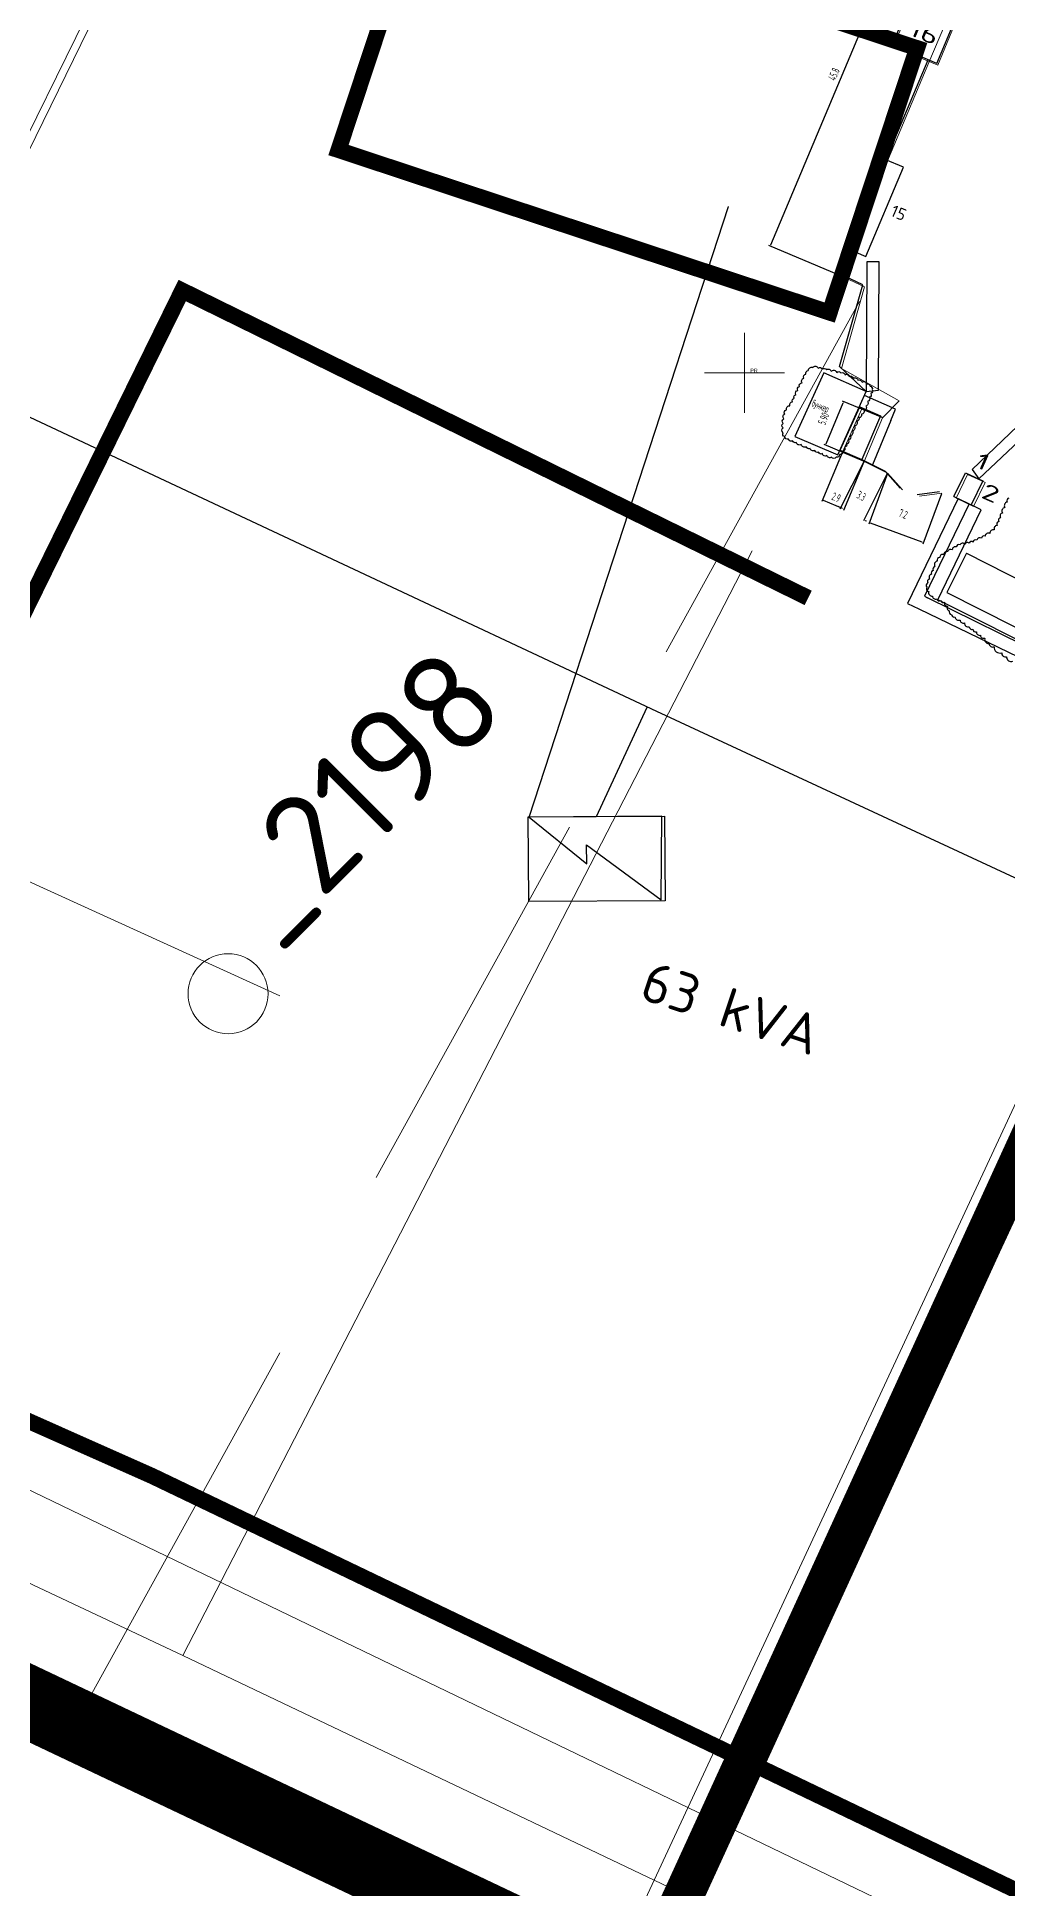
# Model space of a CAD drawing. Header units: millimetres. Extents: x 519 to 9564855, y -810 to 5021775.
# Drawn here: x 9527396.1 to 9527517.4, y 5000628.5 to 5000859.9 of the extents above; entities that cross this region are included whole.
import ezdxf

# ---------------------------------------------------------------- set-up
doc = ezdxf.new("R2010")
doc.units = ezdxf.units.MM
doc.header["$LTSCALE"] = 2
doc.header["$MEASUREMENT"] = 0
doc.header["$PDMODE"] = 2
doc.header["$PDSIZE"] = 5
doc.linetypes.add('92051501$0$DASHED', pattern=[0.75, 0.5, -0.25])
for name, color, linetype in [('COMPOUND', 3, 'Continuous'), ('FIBERGLASS', 212, 'Continuous'), ('OLD WELLS(dr.bfr2000)', 24, 'Continuous'), ('ROAD_ASF', 9, 'Continuous'), ('ROAD_GROUND', 9, 'Continuous'), ('STATION', 7, 'Continuous'), ('STATION_ID', 7, 'Continuous'), ('Номера здании', 10, 'Continuous'), ('ТХ_выкидные линии', 24, 'Continuous')]:
    doc.layers.add(name, color=color, linetype=linetype)
for name, color, linetype, lineweight in [('PPLINE_GAS', 4, 'GAS_LINE', 30), ('Оптиковолоконный кабель', 220, 'CAB6', 20), ('связь', 4, 'Continuous', 13), ('Электро', 1, 'Continuous', 30), ('Электроснаб', 1, 'Continuous', 18), ('Электроснабжене', 1, 'Continuous', 18)]:
    doc.layers.add(name, color=color, linetype=linetype, lineweight=lineweight)
doc.styles.add('92051501$0$STANDARD', font='simplex.shx')
doc.styles.add('Elect', font='isocpeur.ttf')
doc.styles.get("Standard").update_dxf_attribs({"font": 'isocpeur.ttf', "width": 0.5})
doc.linetypes.add('CAB', pattern='A,0.7,-0.43403,["K",Standard,S=0.9,R=0,X=-0.4,Y=-0.3],-0.8', length=1.934029999999999)
doc.linetypes.add('CAB6', pattern='A,0.9,-0.9,["6",Standard,S=0.9,R=0,X=-0.8,Y=-0.4],11', length=12.8)
doc.linetypes.add('GAS_LINE', pattern='A,0.5,-0.2,["G",92051501$0$STANDARD,S=0.1,R=0,X=-0.1,Y=-0.05],-0.05', length=0.75)
doc.linetypes.add('WTR_LINE', pattern='A,0.5,-0.2,["W",92051501$0$STANDARD,S=0.1,R=0,X=-0.1,Y=-0.05],-0.05', length=0.75)
doc.dimstyles.get("Standard").update_dxf_attribs({"dimtxt": 0.18, "dimasz": 0.18, "dimexe": 0.18, "dimexo": 0.0625, "dimgap": 0.09, "dimtad": 0, "dimtih": 1, "dimtoh": 1, "dimdec": 4, "dimzin": 0, "dimdsep": 46, "dimtxsty": 'Standard', "dimcen": 0.09, "dimadec": 0, "dimazin": 0, "dimtfac": 1, "dimtdec": 4, "dimtofl": 0, "dimtmove": 0, "dimatfit": 3, "dimfxl": 0, "dimtolj": 1, "dimtzin": 0, "dimarcsym": 0})

# ---------------------------------------------------------------- blocks, each defined once
blk = doc.blocks.new('*D38')
at = {"color": 0, "linetype": 'ByBlock', "lineweight": -2, "transparency": 16777216}
for p, q in [((9527502.373316817, 5000805.388381832), (9527500.044630487, 5000799.093027011)), ((9527509.145316817, 5000802.883381831), (9527506.816630486, 5000796.58802701)), ((9527506.710257728, 5000796.819294898), (9527500.275898375, 5000799.199399769))]:
    blk.add_line(p, q, dxfattribs=at)
at = {"color": 0, "linetype": 'ByBlock', "lineweight": 0, "transparency": 16777216}
for points in [[(9527500.286306301, 5000799.22753649), (9527500.265490446, 5000799.171263048), (9527500.107078051, 5000799.261847334)], [(9527506.720665656, 5000796.847431619), (9527506.699849801, 5000796.791158178), (9527506.879078051, 5000796.756847333)]]:
    blk.add_solid(points, dxfattribs=at)
at = {"layer": 'DEFPOINTS', "color": 0, "linetype": 'ByBlock', "lineweight": 0, "transparency": 16777216}
for p in [(9527502.395, 5000805.447000001, -7.698767691838263), (9527509.167, 5000802.942), (9527500.107078051, 5000799.261847334)]:
    blk.add_point(p, dxfattribs=at)
at = {"color": 0, "linetype": 'ByBlock', "lineweight": 0, "transparency": 16777216, "insert": (9527504.360405346, 5000800.354074048), "char_height": 1, "attachment_point": 5, "rotation": 339.70028924156065}
blk.add_mtext('\\A1;7.2', dxfattribs=at)
blk = doc.blocks.new('*D39')
at = {"color": 0, "linetype": 'ByBlock', "lineweight": -2, "transparency": 16777216}
for p, q in [((9527499.44282044, 5000806.868213242), (9527496.455125751, 5000800.953508252)), ((9527502.366820436, 5000805.391213244), (9527499.379125748, 5000799.476508252)), ((9527496.37561703, 5000801.195331251), (9527496.214951169, 5000801.276488392)), ((9527499.620948749, 5000799.556016974), (9527499.781614609, 5000799.474859834))]:
    blk.add_line(p, q, dxfattribs=at)
at = {"color": 0, "linetype": 'ByBlock', "lineweight": 0, "transparency": 16777216}
for points in [[(9527496.38914322, 5000801.222108894), (9527496.362090841, 5000801.168553608), (9527496.53628289, 5000801.114174113)], [(9527499.634474937, 5000799.582794616), (9527499.607422559, 5000799.52923933), (9527499.460282888, 5000799.637174113)]]:
    blk.add_solid(points, dxfattribs=at)
at = {"layer": 'DEFPOINTS', "color": 0, "linetype": 'ByBlock', "lineweight": 0, "transparency": 16777216}
for p in [(9527499.471, 5000806.923999999, -7.698767691838263), (9527502.395, 5000805.447000001), (9527496.53628289, 5000801.114174113)]:
    blk.add_point(p, dxfattribs=at)
at = {"color": 0, "linetype": 'ByBlock', "lineweight": 0, "transparency": 16777216, "insert": (9527499.125465382, 5000802.607144397), "char_height": 1, "attachment_point": 5, "rotation": 333.2002916574184}
blk.add_mtext('\\A1;3.3', dxfattribs=at)
blk = doc.blocks.new('*D40')
at = {"color": 0, "lineweight": -2, "transparency": 16777216}
for p, q in [((9527494.71590249, 5000809.123645356), (9527496.869073842, 5000814.231910584)), ((9527501.70640716, 5000812.388275806), (9527496.773120783, 5000814.467692285)), ((9527499.413407167, 5000806.948275817), (9527494.480120791, 5000809.027692296))]:
    blk.add_line(p, q, dxfattribs=at)
at = {"color": 0, "lineweight": 0, "transparency": 16777216}
for points in [[(9527496.841429278, 5000814.243562972), (9527496.896718405, 5000814.220258199), (9527496.938988162, 5000814.397777965)], [(9527494.688257927, 5000809.135297742), (9527494.743547054, 5000809.111992968), (9527494.64598817, 5000808.957777975)]]:
    blk.add_solid(points, dxfattribs=at)
at = {"layer": 'DEFPOINTS', "color": 0, "lineweight": 0, "transparency": 16777216}
for p in [(9527496.938988162, 5000814.397777965), (9527501.764, 5000812.364, -7.698767691838263), (9527499.471000008, 5000806.924000011)]:
    blk.add_point(p, dxfattribs=at)
at = {"color": 0, "lineweight": 0, "transparency": 16777216, "insert": (9527494.41026, 5000812.260397306), "char_height": 1, "attachment_point": 5, "rotation": 67.14421920426268}
blk.add_mtext('\\A1;5.90', dxfattribs=at)
blk = doc.blocks.new('*D44')
at = {"color": 0, "lineweight": -2, "transparency": 16777216}
for p, q in [((9527487.817761395, 5000833.984572642), (9527505.422235254, 5000875.856710538)), ((9527514.09838505, 5000872.404223287), (9527505.326067273, 5000876.09240466)), ((9527496.35438505, 5000830.200223288), (9527487.582067274, 5000833.88840466))]:
    blk.add_line(p, q, dxfattribs=at)
at = {"color": 0, "lineweight": 0, "transparency": 16777216}
for points in [[(9527505.39458008, 5000875.868337717), (9527505.449890431, 5000875.84508336), (9527505.491998324, 5000876.02264159)], [(9527487.790106218, 5000833.996199821), (9527487.845416572, 5000833.972945465), (9527487.747998325, 5000833.81864159)]]:
    blk.add_solid(points, dxfattribs=at)
at = {"layer": 'DEFPOINTS', "color": 0, "lineweight": 0, "transparency": 16777216}
for p in [(9527505.491998324, 5000876.02264159), (9527514.156, 5000872.379999999, -7.698767691838263), (9527496.411999999, 5000830.175999999, -7.698767691838263)]:
    blk.add_point(p, dxfattribs=at)
at = {"color": 0, "lineweight": 0, "transparency": 16777216, "insert": (9527495.698159145, 5000855.3082142), "char_height": 1, "attachment_point": 5, "rotation": 67.19645586867176}
blk.add_mtext('\\A1;45.8', dxfattribs=at)
blk = doc.blocks.new('*D50')
at = {"color": 0, "lineweight": -2, "transparency": 16777216}
for p, q in [((9527496.733883921, 5000808.009889296), (9527494.168310476, 5000801.923225817)), ((9527499.446724195, 5000806.866407158), (9527496.881150752, 5000800.779743679)), ((9527496.785197694, 5000801.01552538), (9527494.404092178, 5000802.019178877))]:
    blk.add_line(p, q, dxfattribs=at)
at = {"color": 0, "lineweight": 0, "transparency": 16777216}
for points in [[(9527494.415744564, 5000802.04682344), (9527494.39243979, 5000801.991534313), (9527494.238224797, 5000802.089093197)], [(9527496.79685008, 5000801.043169944), (9527496.773545306, 5000800.987880817), (9527496.951065073, 5000800.94561106)]]:
    blk.add_solid(points, dxfattribs=at)
at = {"layer": 'DEFPOINTS', "color": 0, "lineweight": 0, "transparency": 16777216}
for p in [(9527496.758159727, 5000808.067482137), (9527499.471, 5000806.923999999), (9527494.238224797, 5000802.089093197)]:
    blk.add_point(p, dxfattribs=at)
at = {"color": 0, "lineweight": 0, "transparency": 16777216, "insert": (9527495.98305783, 5000802.438837571), "char_height": 1, "attachment_point": 5, "rotation": 337.1442189121448}
blk.add_mtext('\\A1;2.9', dxfattribs=at)
blk = doc.blocks.new('A$C33CA1D09')
at = {"color": 0}
for p, q in [((0.0587605051696301, 65.27627695631236, -26.25), (3.650784492e-07, 71.42530551739037, -26.247)), ((6.070129988715053, 65.2958200275898, -25.982), (6.011369850486517, 71.44484858866781, -25.979)), ((6.070129988715053, 65.2958200275898, -25.982), (0.0587605051696301, 65.27627695631236, -26.25)), ((5.107629500329494, 36.33896141313016, -26.429), (4.896623361855745, 65.29200493637472, -26.18811269322619)), ((8.542061120271683, 36.21812910307199, -25.915), (5.107629500329494, 36.33896141313016, -26.429)), ((9.899700129404664, 25.72409263812005, -25.098), (8.542061120271683, 36.21812910307199, -25.915)), ((14.10945088975131, 16.16212299186736, -25.69), (14.21096359379589, 22.06317248847335, -25.56)), ((14.21096359379589, 22.06317248847335, -25.56), (17.02525293081999, 22.06025349535048, -24.535)), ((17.02525293081999, 22.06025349535048, -24.535), (17.05307412333786, 16.15680747013539, -24.533)), ((29.4295996800065, 16.43941167835146, -26.018), (29.58860494568944, 19.74117519613355, -25.977)), ((29.58860494568944, 19.74117519613355, -25.977), (31.99376847594976, 19.65487111546099, -25.97300000000001)), ((31.99376847594976, 19.65487111546099, -25.97300000000001), (31.83476321026683, 16.35310759674758, -26.01400000000001)), ((25.1244250908494, 14.86248436104506, -7.825584201024393), (27.53388504683972, 16.30289784632623, -24.93)), ((29.4295996800065, 16.43941167835146, -26.018), (31.83476321026683, 16.35310759674758, -26.01400000000001)), ((14.10945088975131, 16.16212299186736, -25.69), (17.05307412333786, 16.15680747013539, -24.533)), ((17.05307412333786, 16.15680747013539, -24.533), (20.32220894284546, 15.94689672160894, -24.526)), ((22.86066340841353, 14.75073478836566, -7.698767691838263), (20.32220894284546, 15.94689672160894, -24.526))]:
    blk.add_line(p, q, dxfattribs=at)
for p, q in [((7.395336322486401, 51.75592869147658, -26.40154590894224), (4.995406154543161, 51.73760080244392, -26.3008843920834)), ((7.483517255634067, 39.65625001396985, -26.40154590894224), (7.395336322486401, 51.75592869147658, -26.40154590894224)), ((5.083580987527965, 39.63875958044082, -26.40154590894224), (7.483517255634067, 39.65625001396985, -26.40154590894224)), ((5.107629500329494, 36.33896141313016, -26.429), (5.083580987527965, 39.63875958044082, -26.40154590894224)), ((9.262973578646779, 39.65625001396985, -26.40154590894224), (7.854150328785181, 39.05759098287672, -26.40154590894224)), ((15.52749785594642, 24.91395598370582), (9.262973578646779, 39.65625001396985, -26.40154590894224)), ((7.854150328785181, 39.05759098287672, -26.40154590894224), (14.20227958261967, 24.1417852146551)), ((35.7342277429998, 33.52035407070071), (30.20660574920476, 20.42991455923766)), ((31.42061477713287, 19.67543749324977, -25.97395320537104), (37.11914646998048, 32.88616489060223)), ((9.899700129404664, 25.72409263812005, -25.098), (14.20227958261967, 24.1417852146551)), ((8.416415868327022, 24.22628875821829), (8.225370774045585, 15.48013146594167)), ((14.20227958261967, 24.1417852146551), (8.416415868327022, 24.22628875821829)), ((14.07137782126665, 15.48013146594167), (14.20227958261967, 24.1417852146551)), ((18.43468131497502, 23.55879162997007, -24.02166824182981), (14.19443738088012, 23.62287355028093)), ((14.20227958261967, 24.1417852146551), (15.52749785594642, 24.91395598370582)), ((18.43468131497502, 22.05879162997007, -24.02166824182981), (18.43468131497502, 23.55879162997007, -24.02166824182981)), ((18.43468131497502, 22.05879162997007, -24.02166824182981), (18.52496263943612, 16.06229768786579, -24.52984833444274)), ((30.20660574920476, 20.42991455923766), (31.42061477713287, 19.67543749324977, -25.97395320537104)), ((30.04966155812144, 16.4171621017158, -26.01696878216857), (29.4295996800065, 1.862301248125731, -26.018)), ((30.04966155812144, 16.4171621017158, -26.01696878216857), (31.54869473539293, 16.36337253917008, -26.01447575724685)), ((31.54869473539293, 16.36337253917008, -26.01447575724685), (30.98476905748248, 3.535354385152459)), ((33.251764126122, 16.25830681435764), (31.83476321026683, 16.35310759674758, -26.01400000000001)), ((32.71044165082277, 3.795647545717656), (33.251764126122, 16.25830681435764)), ((8.225370774045585, 15.48013146594167), (14.07137782126665, 15.48013146594167)), ((33.68131252750754, 10.56806399486959), (33.37870096974075, 5.076395191252232)), ((33.68131252750754, 10.56806399486959), (66.60958569869399, 8.393477604724465)), ((33.37870096974075, 5.076395191252232), (66.31369047984481, 3.006016966886818)), ((30.98476905748248, 3.535354385152459), (31.41623715125025, 3.490907623432576)), ((52.02198570035397, 2.417688899673521, -26.018), (31.41623715125025, 3.490907623432576)), ((33.32310931943357, 3.759263317100703), (32.71044165082277, 3.795647545717656)), ((33.32310931943357, 3.759263317100703), (66.60471267066896, 1.782783200033009)), ((29.4295996800065, 1.862301248125731, -26.018), (30.97646995075047, 1.796401938423514, -26.018)), ((30.97646995075047, 1.796401938423514, -26.018), (51.95743934623896, 0.9025768814608452, -26.018))]:
    blk.add_line(p, q)
blk.add_lwpolyline([(35.83513421565295, 18.97006808780133, 0.52056705), (35.83513421565295, 18.43757508322596, 0.52056705), (35.83513421565295, 17.69208296854048, 0.52056705), (35.83513421565295, 16.94659244455397, 0.52056705), (35.83513421565295, 16.30759988538921, 0.52056705), (35.83513421565295, 15.7751052910462, 0.52056705), (35.83513421565295, 15.24261069670319, 0.52056705), (35.72858801670372, 14.60361813660711, 0.52056705), (35.40895669721067, 13.96462557744235, 0.52056705), (34.98277675360441, 13.43213257286697, 0.52056705), (34.66314543411137, 13.00613753311336, 0.52056705), (34.23696791566908, 12.58014249429107, 0.52056705), (33.9173341691494, 12.15414745453745, 0.52056705), (33.49115665070713, 11.83465037960559, 0.52056705), (33.06497670896352, 11.51515330467373, 0.52056705), (32.53225541673602, 11.19565782044083, 0.52056705), (32.21262167207897, 10.76966278068721, 0.52056705), (31.89298792742193, 10.2371681863442, 0.52056705), (31.46681040897965, 9.811173146590589, 0.52056705), (31.14717666245997, 9.278680142015217, 0.52056705), (30.82754291780293, 8.746185547672214, 0.52056705), (30.7209991440177, 8.213690953329206, 0.52056705), (30.7209991440177, 7.468200429342687, 0.52056705), (30.7209991440177, 6.935705834999678, 0.52056705), (30.7209991440177, 6.403212830424308, 0.52056705), (30.7209991440177, 5.764220270328223, 0.52056705), (30.7209991440177, 5.231725675985217, 0.52056705), (30.82754291780293, 4.699232671409844, 0.52056705), (31.25372286140919, 4.273236041888594, 0.52056705), (31.89298792742193, 3.953740557655692, 0.52056705), (32.53225541673602, 3.847241003066301, 0.52056705), (33.06497670896352, 3.847241003066301, 0.52056705), (33.59770042449236, 3.847241003066301, 0.52056705), (34.13042171671988, 3.527745517902076, 0.52056705), (34.55659923516214, 3.101750478148459, 0.52056705), (34.98277675360441, 2.782253403216599, 0.52056705), (35.51550047099591, 2.675755438394844, 0.52056705), (36.26131173409522, 2.569255883805453, 0.52056705), (36.9005792234093, 2.462757918983696, 0.52056705), (37.64639048650861, 2.24976039957255, 0.52056705), (38.17911177873611, 2.143260844051837, 0.52056705), (38.71183307096361, 2.036762879230081, 0.52056705), (39.35110056027771, 1.823765359818935, 0.52056705), (39.99036805145443, 1.717265804298222, 0.52056705), (40.73617931455372, 1.291270765475928, 0.52056705), (41.48199057765304, 1.184772800654172, 0.52056705), (42.65397935919462, 0.8652757257223129, 0.52056705), (43.39979062229395, 0.6522782053798438, 0.52056705), (44.35868943296371, 0.4392806859686972, 0.52056705)], format="xyb")
blk.add_lwpolyline([(6.415123155340552, 21.96724400483072, -0.52056705), (6.368613604456186, 22.61811065860093, -0.52056705), (6.415123155340552, 23.17599590681493, -0.52056705), (6.508144680410623, 23.68739124760032, -0.52056705), (6.880225932225584, 24.29176640324295, -0.52056705), (7.531371761113405, 24.47772921342403, -0.52056705), (8.042986514046786, 24.57070902828127, -0.52056705), (8.554601266980171, 24.66369043290615, -0.52056705), (9.159235119819641, 24.75667183753103, -0.52056705), (9.85689049772918, 24.89614314958453, -0.52056705), (10.36850525066256, 25.03561446163804, -0.52056705), (10.92662955448031, 25.03561446163804, -0.52056705), (11.48475385643542, 25.03561446163804, -0.52056705), (12.04288058541715, 25.03561446163804, -0.52056705), (12.69402398914099, 25.03561446163804, -0.52056705), (13.25214829109609, 25.03561446163804, -0.52056705), (13.85678456909954, 25.03561446163804, -0.52056705), (14.36839932203293, 24.94263305701315, -0.52056705), (14.78699254989624, 24.66369043290615, -0.52056705), (14.83350209891796, 24.15229509118944, -0.52056705), (14.83350209891796, 23.64089975040406, -0.52056705), (14.83350209891796, 23.08301450219005, -0.52056705), (14.88001164980232, 22.47863934654743, -0.52056705), (14.88001164980232, 21.87426419090479, -0.52056705), (14.78699254989624, 21.31637894175947, -0.52056705), (14.6474614739418, 20.80498360097408, -0.52056705), (14.55443994887173, 20.2935882601887, -0.52056705), (14.55443994887173, 19.59623169898987, -0.52056705), (14.55443994887173, 18.94536504615098, -0.52056705), (14.55443994887173, 18.29449998307973, -0.52056705), (14.55443994887173, 17.73661473486572, -0.52056705), (14.50793039798736, 17.17872948665172, -0.52056705), (14.46141842193901, 16.66733414493501, -0.52056705), (14.46141842193901, 16.109448896721, -0.52056705), (14.22886824607849, 15.59805355593562, -0.52056705), (13.99631564505398, 15.13314971234649, -0.52056705), (13.43819134123623, 14.9006969956681, -0.52056705), (12.83355506323278, 14.85420708823949, -0.52056705), (12.22892121039331, 14.85420708823949, -0.52056705), (11.71730645745992, 14.85420708823949, -0.52056705), (11.20569170452654, 14.85420708823949, -0.52056705), (10.55454830080271, 14.85420708823949, -0.52056705), (10.04293354973197, 14.85420708823949, -0.52056705), (9.345278169959784, 14.85420708823949, -0.52056705), (8.694132341071963, 14.85420708823949, -0.52056705), (8.182517590001224, 14.85420708823949, -0.52056705), (7.624393286183476, 14.85420708823949, -0.52056705), (7.066268982365727, 14.94718690216541, -0.52056705), (6.694185307249424, 15.31911093182862, -0.52056705), (6.461632704362272, 15.87699618004262, -0.52056705), (6.229082528501749, 16.38839152082801, -0.52056705), (6.089551452547312, 16.94627676904201, -0.52056705), (5.950020376592875, 17.55065192561596, -0.52056705), (5.950020376592875, 18.10853717382997, -0.52056705), (6.136061003431678, 18.75940382666886, -0.52056705), (6.229082528501749, 19.31728907488286, -0.52056705), (6.275592079386115, 19.82868441659957, -0.52056705), (6.275592079386115, 20.34007975738496, -0.52056705), (6.275592079386115, 20.89796500559896, -0.52056705), (6.275592079386115, 21.40935875661671, -0.52056705)], format="xyb", close=True)
at = {"insert": (8.581313585862517, 20.67781886179), "char_height": 0.9, "attachment_point": 1}
blk.add_mtext('бункер', dxfattribs=at)
at = {"layer": 'Номера здании', "width": 1.5}
for s, height, rotation, p in [('16', 2, 0.6585783533822706, (1.274361984804271, 67.18997693154961, -0.0226173666128844)), ('1', 1.999999999999999, 359.2791377052379, (30.28719861805439, 20.89283262845129, -26.01611736661289)), ('2', 2, 359.9899416926223, (32.47466187924147, 17.64142741449177, -0.0226173666128844))]:
    blk.add_text(s, height=height, rotation=rotation, dxfattribs=at).set_placement(p)
at = {"layer": 'Номера здании'}
blk.add_text('15', height=1.5, rotation=359.8593818451941, dxfattribs=at).set_placement((8.1625908780843, 45.51170448493212, -26.35590430919547))

msp = doc.modelspace()

# ---------------------------------------------------------------- linework, layer by layer
at = {"color": 5, "lineweight": 0}
for p, q in [((9527507.537, 5000856.762, -26.211), (9527514.156, 5000872.38, -23.314)), ((9527503.134, 5000858.771000001, -26.25), (9527505.495, 5000864.448999999, -26.247)), ((9527508.67, 5000856.428, -25.982), (9527511.031, 5000862.106000001, -25.979)), ((9527508.67, 5000856.428, -25.982), (9527503.134, 5000858.771000001, -26.25)), ((9527496.412, 5000830.176, -26.429), (9527507.537, 5000856.762, -26.211)), ((9527499.523, 5000828.716, -25.915), (9527496.412, 5000830.176, -26.429)), ((9527496.65, 5000818.532, -25.098), (9527499.523, 5000828.716, -25.915)), ((9527503.85, 5000814.498999999, -25.978), (9527496.65, 5000818.532, -25.098)), ((9527501.764, 5000812.364, -24.535), (9527503.85, 5000814.498999999, -25.978)), ((9527496.766000003, 5000808.085, -25.69), (9527499.177000003, 5000813.472, -25.56)), ((9527499.177000003, 5000813.472, -25.56), (9527501.764, 5000812.364, -24.535)), ((9527501.764, 5000812.364, -24.535), (9527499.471, 5000806.923999999, -24.533)), ((9527496.766000003, 5000808.085, -25.69), (9527499.471, 5000806.923999999, -24.533)), ((9527499.471, 5000806.923999999, -24.533), (9527502.395, 5000805.447, -24.526)), ((9527504.259682287, 5000803.349974868, -7.698767691838263), (9527502.395, 5000805.447, -24.526)), ((9527510.964, 5000802.323, -26.018), (9527512.407, 5000805.297, -25.977)), ((9527512.407, 5000805.297, -25.977), (9527514.585000005, 5000804.273, -25.97300000000001)), ((9527506.385428632, 5000802.563649619, -7.825584201024393), (9527509.167, 5000802.941999999, -24.93)), ((9527510.964, 5000802.323, -26.018), (9527513.142, 5000801.298999999, -26.01400000000001)), ((9527514.585000005, 5000804.273, -25.97300000000001), (9527513.142, 5000801.298999999, -26.01400000000001))]:
    msp.add_line(p, q, dxfattribs=at)
at = {"color": 5, "linetype": 'WTR_LINE', "lineweight": 0, "ltscale": 100, "const_width": 2, "elevation": -0.9989999999999988}
for points in [[(9526374.127999997, 5000834.993), (9526338.861, 5000849.119), (9526369.317, 5000918.369), (9526381.582, 5000915.642999998), (9526388.479, 5000916.907), (9526506.091, 5001104.365), (9526943.61387323, 5000894.805451998), (9527351.894, 5000706.200999998), (9527410.535, 5000680.127), (9527811.155, 5000487.988999999), (9528541.954203188, 5001967.686949972)], [(9527351.894, 5000706.200999998), (9527379.955, 5000758.404), (9527414.264503887, 5000828.274008926), (9527492.483, 5000789.865)]]:
    msp.add_lwpolyline(points, dxfattribs=at)
at = {"layer": 'COMPOUND', "lineweight": 0, "const_width": 1.999999999999998}
msp.add_lwpolyline([(9527495.15876516, 5000825.52065891), (9527506.091455847, 5000858.561726643), (9527444.723480964, 5000878.867277691), (9527433.79079026, 5000845.826209947), (9527495.15876516, 5000825.52065891)], dxfattribs=at)
at = {"layer": 'COMPOUND', "lineweight": 0}
msp.add_lwpolyline([(9527495.15876516, 5000825.520658908), (9527433.790790264, 5000845.826209944), (9527444.723480966, 5000878.867277686), (9527506.091455847, 5000858.561726643)], close=True, dxfattribs=at)
at = {"layer": 'FIBERGLASS', "color": 5, "linetype": '92051501$0$DASHED', "lineweight": 0, "ltscale": 50}
msp.add_line((9527402.302913602, 5000651.758784233), (9527510.12692012, 5000847.293576068), dxfattribs=at)
at = {"layer": 'OLD WELLS(dr.bfr2000)', "lineweight": 0}
msp.add_circle((9527419.999998856, 5000740.400001363), 4.999999999999998, dxfattribs=at)
at = {"layer": 'PPLINE_GAS', "linetype": 'GAS_LINE', "lineweight": 0, "ltscale": 20}
msp.add_line((9527486.606000237, 5001033.729000028), (9527322.519000238, 5000700.61000003), dxfattribs=at)
at = {"layer": 'PPLINE_GAS', "color": 4, "linetype": 'GAS_LINE', "lineweight": 0, "ltscale": 20}
msp.add_line((9527479.288421653, 5001017.756760881, 11.90026688387763), (9527295.742045268, 5000642.774244166, 11.90026688387763), dxfattribs=at)
at = {"layer": 'ROAD_ASF', "lineweight": 0}
for points in [[(9521737.235286463, 4997056.364557894), (9521526.307906404, 4997406.205119863), (9521491.426174376, 4997522.409957852), (9521494.643756332, 4997784.542268854), (9521557.425620278, 4998123.62451386), (9523181.912838563, 5002651.277997121), (9523567.304124596, 5002471.178087184), (9525869.168819768, 5001381.544463552), (9525963.922581777, 5001333.479030563), (9526128.606859792, 5001261.793254587), (9526517.557569817, 5001074.973110648), (9527241.303358877, 5000725.109774766), (9527302.095896877, 5000699.329470779), (9527474.323107893, 5000617.569061799), (9528116.890556943, 5000310.636843903)], [(9521742.13699946, 4997059.855000891), (9521531.836999403, 4997408.655000864), (9521497.436999382, 4997523.255000854), (9521500.636999337, 4997783.955000851), (9521563.236999288, 4998122.05500087), (9523185.336998563, 5002643.05500112), (9523564.736998597, 5002465.755001177), (9525866.527591767, 5001376.15645555), (9525961.365836777, 5001328.048166567), (9526126.1097458, 5001256.336434586), (9526514.946237816, 5001069.571171647), (9527238.824946873, 5000719.643581764), (9527299.636998877, 5000693.855001774), (9527471.736998893, 5000612.155001799), (9528114.236998932, 5000305.255001904)]]:
    msp.add_lwpolyline(points, dxfattribs=at)
at = {"layer": 'ROAD_GROUND', "color": 8, "lineweight": 0}
for points, const_width in [([(9521739.686143452, 4997058.109778889), (9521529.072453402, 4997407.430059862), (9521494.43158638, 4997522.832478854), (9521497.640378335, 4997784.248634852), (9521560.331309287, 4998122.839756863), (9523183.624918563, 5002647.166498119), (9523566.0272816, 5002468.463363181), (9525867.848205777, 5001378.850459547), (9525962.644209767, 5001330.763598563), (9526127.358302796, 5001259.064844587), (9526516.255288824, 5001072.270504649), (9527240.064152857, 5000722.376677765), (9527300.86644788, 5000696.59223677), (9527473.033298893, 5000614.860481803), (9528115.56377794, 5000307.9459229)], 8.999999999999984), ([(9527087.035403216, 4999775.690649362), (9527550.817028863, 5000789.220608814)], 4.999999999999988)]:
    msp.add_lwpolyline(points, dxfattribs=dict(at, const_width=const_width))
at = {"layer": 'ROAD_GROUND', "lineweight": 0}
for points in [[(9527466.297057897, 5000614.686214798), (9527548.097057866, 5000790.486214811)], [(9527471.736998893, 5000612.155001799), (9527553.536998857, 5000787.955001813)]]:
    msp.add_lwpolyline(points, dxfattribs=at)
at = {"layer": 'STATION', "color": 5, "lineweight": 0}
msp.add_point((9527484.543, 5000818.007, -22.524), dxfattribs=at)
at = {"layer": 'Оптиковолоконный кабель', "linetype": 'CAB', "lineweight": 20, "ltscale": 0.1}
msp.add_lwpolyline([(9523696.146000242, 5005917.127000028), (9523689.893000234, 5005715.012000028), (9523695.902000235, 5005635.17200003), (9523695.453000236, 5005568.154000031), (9523700.063000236, 5005469.441000031), (9523700.580000237, 5005145.207000028), (9523704.692000236, 5005045.05800003), (9523701.585000236, 5004488.746000028), (9523704.366000237, 5004469.568000029), (9523706.810000237, 5003954.04700003), (9523704.579000236, 5003808.965000029), (9523692.180000236, 5003712.99800003), (9523687.16100024, 5003694.35600003), (9523300.020000236, 5002630.372000028), (9523296.974000238, 5002614.733000029), (9523304.049000237, 5002607.353000028), (9526121.954000236, 5001271.722000031), (9526508.525000237, 5001083.82600003), (9527029.95500024, 5000838.578000029), (9527414.361000236, 5000657.71500003), (9527485.466000233, 5000795.728000028), (9527414.361000236, 5000657.71500003), (9528367.831000237, 5000203.306000029)], dxfattribs=at)
at = {"layer": 'связь', "color": 5, "linetype": 'WTR_LINE', "lineweight": 0, "flags": 128}
msp.add_lwpolyline([(9527322.612209253, 5000713.621294999), (9527342.475591376, 5000703.791931787), (9527427.601982336, 5000662.766927862), (9527514.687629364, 5000620.775706577), (9527594.976515528, 5000581.283706721), (9527607.220607877, 5000576.797352737), (9527644.706663037, 5000557.01628028), (9527702.64516002, 5000531.481082646), (9527851.773726832, 5000459.160796742), (9528010.341636833, 5000391.094623761), (9528056.316785712, 5000370.970016972), (9528142.915436087, 5000327.285093852), (9528152.279572198, 5000322.670636394)], dxfattribs=at)
at = {"layer": 'ТХ_выкидные линии', "color": 5, "linetype": 'WTR_LINE', "lineweight": 0, "ltscale": 25}
msp.add_line((9527426.48289753, 5000740.154911174), (9527390.074879883, 5000756.72163236), dxfattribs=at)
at = {"layer": 'Электро', "ltscale": 15}
msp.add_line((9527457.597224873, 5000762.481023259, 1.02268864e-07), (9527482.520936083, 5000838.780535859), dxfattribs=at)
at = {"layer": 'Электро'}
for p, q in [((9527473.580567833, 5000775.668977629, -5.64627127961e-05), (9527354.743567834, 5000831.386977639, -5.64627127961e-05)), ((9527466.016391315, 5000762.542736635, 1.02268864e-07), (9527472.374252725, 5000776.229348907, -5.64627128019e-05)), ((9527782.459567811, 5000632.184977632, -5.64627127961e-05), (9527473.580567833, 5000775.668977629, -5.64627127961e-05)), ((9527457.492175803, 5000762.49056864, 1.02268864e-07), (9527474.540606812, 5000762.594904648, 1.02268864e-07)), ((9527457.556877842, 5000751.918217622, 1.02268864e-07), (9527457.492175803, 5000762.49056864, 1.02268864e-07)), ((9527474.192823878, 5000762.582588261, 1.02268864e-07), (9527457.597224873, 5000762.481023259, 1.02268864e-07)), ((9527457.597224873, 5000762.481023259, 1.02268864e-07), (9527464.809003886, 5000756.653791253, 1.02268864e-07)), ((9527474.119132873, 5000752.140127263, 1.02268864e-07), (9527474.192823878, 5000762.582588261, 1.02268864e-07)), ((9527474.540606812, 5000762.594904648, 1.02268864e-07), (9527474.605308829, 5000752.022553643, 1.02268864e-07)), ((9527464.809003886, 5000756.653791253, 1.02268864e-07), (9527464.794466881, 5000759.029023245, 1.02268864e-07)), ((9527464.794466881, 5000759.029023245, 1.02268864e-07), (9527474.119132873, 5000752.140127263, 1.02268864e-07)), ((9527474.605308829, 5000752.022553643, 1.02268864e-07), (9527457.556877842, 5000751.918217622, 1.02268864e-07))]:
    msp.add_line(p, q, dxfattribs=at)
at = {"layer": 'Электроснаб', "color": 1, "linetype": 'ByBlock', "lineweight": 0, "ltscale": 15}
msp.add_line((9527457.597224873, 5000762.481023259, 1.02268864e-07), (9527482.520936083, 5000838.780535859), dxfattribs=at)
at = {"layer": 'Электроснаб', "color": 1, "lineweight": 0}
for p, q in [((9527473.580567833, 5000775.668977629, -5.64627127961e-05), (9527354.743567834, 5000831.386977639, -5.64627127961e-05)), ((9527782.459567811, 5000632.184977632, -5.64627127961e-05), (9527473.580567833, 5000775.668977629, -5.64627127961e-05))]:
    msp.add_line(p, q, dxfattribs=at)
at = {"layer": 'Электроснаб', "color": 1, "linetype": 'ByBlock', "lineweight": 0}
for p, q in [((9527466.016391315, 5000762.542736635, 1.02268864e-07), (9527472.374252725, 5000776.229348907, -5.64627128019e-05)), ((9527457.492175803, 5000762.49056864, 1.02268864e-07), (9527474.540606812, 5000762.594904648, 1.02268864e-07)), ((9527457.556877842, 5000751.918217622, 1.02268864e-07), (9527457.492175803, 5000762.49056864, 1.02268864e-07)), ((9527474.192823878, 5000762.582588261, 1.02268864e-07), (9527457.597224873, 5000762.481023259, 1.02268864e-07)), ((9527457.597224873, 5000762.481023259, 1.02268864e-07), (9527464.809003886, 5000756.653791253, 1.02268864e-07)), ((9527474.119132873, 5000752.140127263, 1.02268864e-07), (9527474.192823878, 5000762.582588261, 1.02268864e-07)), ((9527474.540606812, 5000762.594904648, 1.02268864e-07), (9527474.605308829, 5000752.022553643, 1.02268864e-07)), ((9527464.809003886, 5000756.653791253, 1.02268864e-07), (9527464.794466881, 5000759.029023245, 1.02268864e-07)), ((9527464.794466881, 5000759.029023245, 1.02268864e-07), (9527474.119132873, 5000752.140127263, 1.02268864e-07)), ((9527474.605308829, 5000752.022553643, 1.02268864e-07), (9527457.556877842, 5000751.918217622, 1.02268864e-07))]:
    msp.add_line(p, q, dxfattribs=at)
at = {"layer": 'Электроснабжене', "color": 1, "linetype": 'ByBlock', "lineweight": 0, "ltscale": 15}
msp.add_line((9527457.597224873, 5000762.481023259, 1.02268864e-07), (9527482.520936083, 5000838.780535859), dxfattribs=at)
at = {"layer": 'Электроснабжене', "color": 1, "lineweight": 0}
for p, q in [((9527473.580567833, 5000775.668977629, -5.64627127961e-05), (9527354.743567834, 5000831.386977639, -5.64627127961e-05)), ((9527782.459567811, 5000632.184977632, -5.64627127961e-05), (9527473.580567833, 5000775.668977629, -5.64627127961e-05))]:
    msp.add_line(p, q, dxfattribs=at)
at = {"layer": 'Электроснабжене', "color": 1, "linetype": 'ByBlock', "lineweight": 0}
for p, q in [((9527466.016391315, 5000762.542736635, 1.02268864e-07), (9527472.374252725, 5000776.229348907, -5.64627128019e-05)), ((9527457.492175803, 5000762.49056864, 1.02268864e-07), (9527474.540606812, 5000762.594904648, 1.02268864e-07)), ((9527457.556877842, 5000751.918217622, 1.02268864e-07), (9527457.492175803, 5000762.49056864, 1.02268864e-07)), ((9527474.192823878, 5000762.582588261, 1.02268864e-07), (9527457.597224873, 5000762.481023259, 1.02268864e-07)), ((9527457.597224873, 5000762.481023259, 1.02268864e-07), (9527464.809003886, 5000756.653791253, 1.02268864e-07)), ((9527474.119132873, 5000752.140127263, 1.02268864e-07), (9527474.192823878, 5000762.582588261, 1.02268864e-07)), ((9527474.540606812, 5000762.594904648, 1.02268864e-07), (9527474.605308829, 5000752.022553643, 1.02268864e-07)), ((9527464.809003886, 5000756.653791253, 1.02268864e-07), (9527464.794466881, 5000759.029023245, 1.02268864e-07)), ((9527464.794466881, 5000759.029023245, 1.02268864e-07), (9527474.119132873, 5000752.140127263, 1.02268864e-07)), ((9527474.605308829, 5000752.022553643, 1.02268864e-07), (9527457.556877842, 5000751.918217622, 1.02268864e-07))]:
    msp.add_line(p, q, dxfattribs=at)

# ---------------------------------------------------------------- block references
at = {"color": 0, "lineweight": 0, "rotation": 336.7006592789731}
msp.add_blockref('A$C33CA1D09', (9527477.144139167, 5000799.081786587), dxfattribs=at)

# ---------------------------------------------------------------- texts
at = {"layer": 'OLD WELLS(dr.bfr2000)', "lineweight": 0, "style": 'Elect'}
msp.add_text(' _2198', height=12.5, rotation=44.99999992453636, dxfattribs=at).set_placement((9527419.999998856, 5000740.400001363))
at = {"layer": 'STATION_ID', "color": 5, "lineweight": 0}
msp.add_text('  PR', height=0.5, dxfattribs=at).set_placement((9527484.543, 5000818.007, -22.524))
at = {"layer": 'Электро'}
msp.add_text('63 kVA', height=4.999999999999978, rotation=341.6915559985446, dxfattribs=at).set_placement((9527471.181672737, 5000739.828628654, -5.6513847228e-05))
at = {"layer": 'Электроснаб', "color": 1, "linetype": 'ByBlock', "lineweight": 0}
msp.add_text('63 kVA', height=4.999999999999978, rotation=341.6915559985446, dxfattribs=at).set_placement((9527471.181672737, 5000739.828628654, -5.6513847228e-05))
at = {"layer": 'Электроснабжене', "color": 1, "linetype": 'ByBlock', "lineweight": 0}
msp.add_text('63 kVA', height=4.999999999999978, rotation=341.6915559985446, dxfattribs=at).set_placement((9527471.181672737, 5000739.828628654, -5.6513847228e-05))

# ---------------------------------------------------------------- dimensions: what is measured, and where the dimension line sits
at = {"color": 0, "lineweight": 0}
for p1, p2, distance, override, picture, middle in [((9527496.412, 5000830.176, -7.698767691838263), (9527514.156, 5000872.38, -7.698767691838263), 9.398604299736359, {"dimtxt": 1, "dimgap": 0.5, "dimtad": 2, "dimtih": 0, "dimdec": 1}, '*D44', (9527495.698159145, 5000855.3082142)), ((9527499.471, 5000806.923999999), (9527496.758159727, 5000808.067482136), 6.487773605602782, {"dimtxt": 1, "dimgap": 0.5, "dimtad": 3, "dimtih": 0, "dimdec": 1}, '*D50', (9527495.98305783, 5000802.438837571))]:
    dim = msp.add_aligned_dim(p1=p1, p2=p2, distance=distance, dimstyle='Standard', override=override, dxfattribs=at)
    dim.commit()
    dim.dimension.update_dxf_attribs({"geometry": picture, "text_midpoint": middle})
dim = msp.add_linear_dim(base=(9527496.938988162, 5000814.397777965), p1=(9527499.471000008, 5000806.924000011), p2=(9527501.764, 5000812.364, -7.698767691838263), angle=67.14421920426268, dimstyle='Standard', override={"dimtxt": 1, "dimgap": 1, "dimtad": 2, "dimtih": 0, "dimdec": 2}, dxfattribs=at)
dim.commit()
dim.dimension.update_dxf_attribs({"geometry": '*D40', "text_midpoint": (9527495.792488167, 5000811.67777797), "dimtype": 161})
at = {"color": 0, "linetype": 'ByBlock', "lineweight": 0}
for base, p1, p2, angle, override, picture, middle in [((9527496.53628289, 5000801.114174113), (9527502.395, 5000805.447), (9527499.471, 5000806.923999999, -7.698767691838263), 153.20029165741838, {"dimtxt": 1, "dimgap": 2, "dimtad": 3, "dimtih": 0, "dimdec": 1}, '*D39', (9527497.998282889, 5000800.375674113)), ((9527500.107078051, 5000799.261847334), (9527509.167, 5000802.941999999), (9527502.395, 5000805.447, -7.698767691838263), 159.70028924156068, {"dimtxt": 1, "dimgap": 2, "dimtad": 3, "dimtih": 0, "dimtoh": 1, "dimdec": 1}, '*D38', (9527503.493078053, 5000798.009347333))]:
    dim = msp.add_linear_dim(base=base, p1=p1, p2=p2, angle=angle, dimstyle='Standard', override=override, dxfattribs=at)
    dim.commit()
    dim.dimension.update_dxf_attribs({"geometry": picture, "text_midpoint": middle, "dimtype": 161})

doc.saveas('drawing.dxf')
